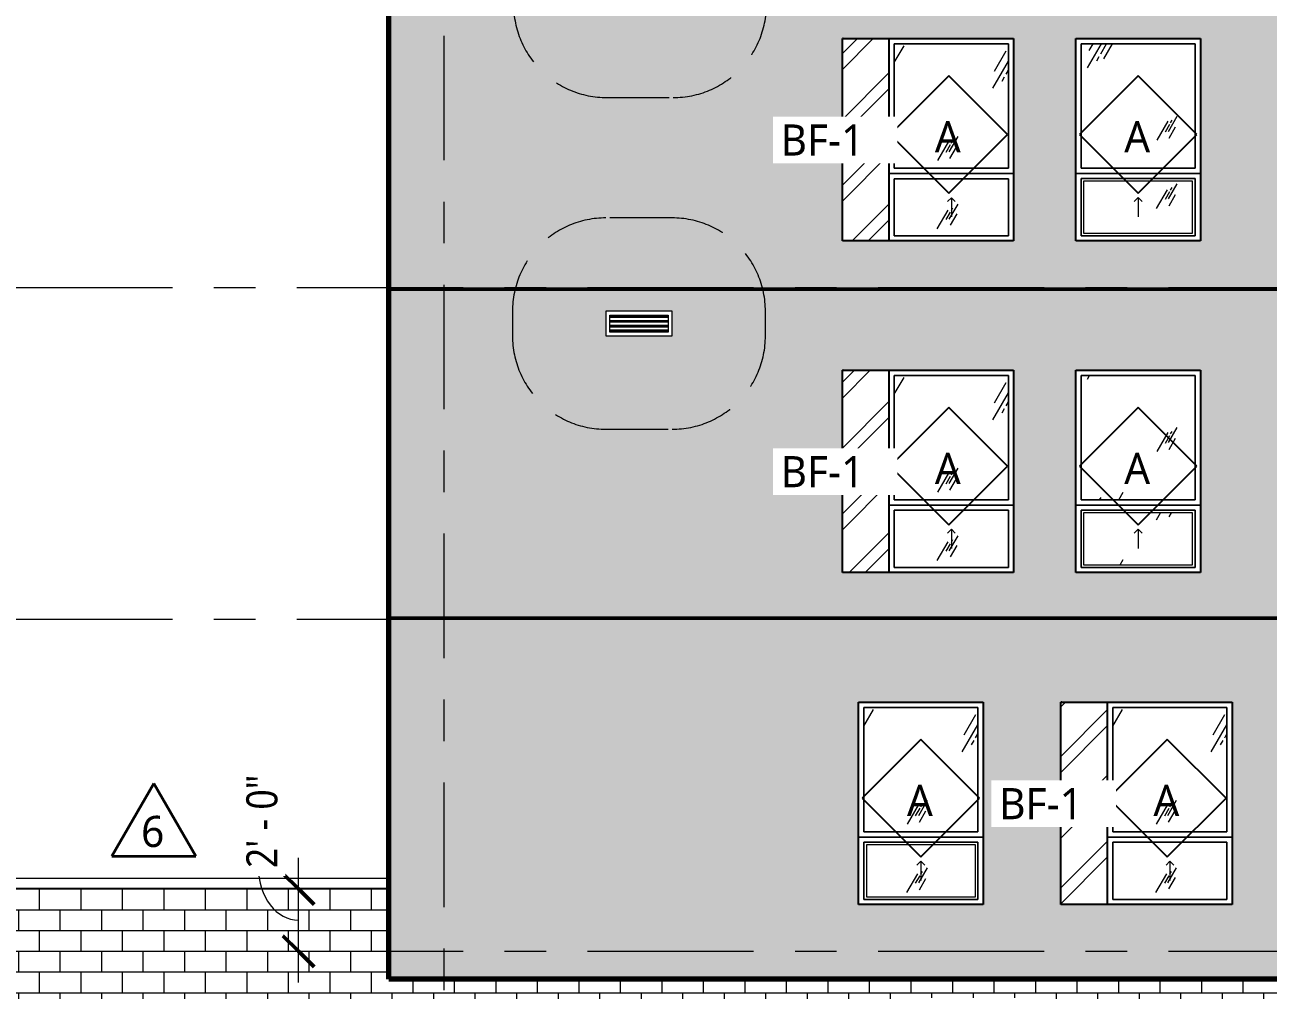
# Model space of a CAD drawing. Header units: inches. Extents: x 6 to 15224, y -733 to 6300.
# Drawn here: x 4461.5 to 4940.8, y 5206 to 5578.2 of the extents above; entities that cross this region are included whole.
import ezdxf

# ---------------------------------------------------------------- set-up
doc = ezdxf.new("R2010")
doc.units = ezdxf.units.IN
doc.header["$MEASUREMENT"] = 0
for name, pattern in [('Center 1_2_', [112, 64, -16, 16, -16]), ('Center 3_8_', [96, 48, -16, 16, -16]), ('Hidden 3_16_', [36, 24, -12])]:
    doc.linetypes.add(name, pattern=pattern)
for name, color, linetype, lineweight in [('A-ANNO-DIMS', 211, 'Continuous', 13), ('A-ANNO-DIMS-128', 211, 'Continuous', 13), ('A-DETL', 90, 'Continuous', 13), ('A-FLOR-LEVL', 51, 'Continuous', 13), ('A-GENM', 13, 'Continuous', 18), ('A-GLAZ', 151, 'Continuous', 25), ('A-GLAZ-IDEN', 152, 'Continuous', 25), ('A-GLAZ-SILL', 1, 'Continuous', 18), ('A-WALL', 113, 'Continuous', 25), ('A-WALL-PATT', 111, 'Continuous', 25), ('G-ANNO-REVC-IDEN', 71, 'Continuous', 35), ('G-ANNO-TEXT', 231, 'Continuous', 13), ('M-EQPM', 50, 'Continuous', 18), ('M-EQPM-HDLN', 50, 'Hidden 3_16_', 13), ('S-GRID', 1, 'Continuous', 13)]:
    doc.layers.add(name, color=color, linetype=linetype, lineweight=lineweight)
doc.styles.add('Open Sans_5', font='OpenSans-Regular.ttf', dxfattribs={"height": 12})
doc.styles.add('Open Sans_8', font='OpenSans-Regular.ttf', dxfattribs={"width": 0.88, "height": 12})
doc.dimstyles.new('Linear_-_3_32__2', dxfattribs={"dimscale": 12, "dimtxt": 12.89496, "dimasz": 1, "dimexe": 1, "dimexo": 0.666667, "dimgap": 0.333333, "dimtad": 1, "dimdec": 8, "dimrnd": 0.003906, "dimzin": 3, "dimdsep": 46, "dimlunit": 4, "dimtxsty": 'Open Sans_8', "dimblk1": 'OBLIQUE', "dimblk2": 'OBLIQUE', "dimsah": 1, "dimcen": 0.09, "dimdle": 1, "dimadec": 3, "dimazin": 2, "dimtfac": 1, "dimtdec": 4, "dimtix": 1, "dimtmove": 1, "dimatfit": 3, "dimfxl": 1, "dimtvp": 1, "dimtfill": 1, "dimfrac": 2, "dimtolj": 1, "dimtzin": 0, "dimarcsym": 2})
pattern_1 = [(0, (3669.6447, 0), (5.12, 1.28), [0.16896, -3.671, 0.16896, -3.671, -20.48]), (0, (3669.6447, 0), (5.12, 1.28), [-7.68, 0.16896, -7.511, 0.16896, -3.671, -8.96]), (0, (3669.6447, 0), (5.12, 1.28), [-19.2, 0.16896, -2.391, 0.16896, -6.231]), (120, (3671.5647, 0.64), (-3.66851252, 3.79405007), [0.16896, -3.671, 0.16896, -3.671, -20.48]), (120, (3671.5647, 0.64), (-3.66851252, 3.79405007), [-7.68, 0.16896, -7.511, 0.16896, -3.671, -8.96]), (120, (3671.5647, 0.64), (-3.66851252, 3.79405007), [-19.2, 0.16896, -2.391, 0.16896, -6.231]), (240, (3672.2047, 3.2), (-1.45148748, -5.07405007), [0.16896, -3.671, 0.16896, -3.671, -20.48]), (240, (3672.2047, 3.2), (-1.45148748, -5.07405007), [-7.68, 0.16896, -7.511, 0.16896, -3.671, -8.96]), (240, (3672.2047, 3.2), (-1.45148748, -5.07405007), [-19.2, 0.16896, -2.391, 0.16896, -6.231])]
pattern_2 = [(45.176, (-1663.053, 0), (-12.74847, 12.51586), []), (45.176, (-1663.053, 19.2), (-12.74847, 12.51586), [])]

# ---------------------------------------------------------------- blocks, each defined once
blk = doc.blocks.new('1-2 WD Adaptive-Recess-TS - 4_-0_x6_-6_ - 1_-6_ Recess L-12470867-WEST ELEVATION')
at = {"layer": 'A-GLAZ', "lineweight": 13}
h = blk.add_hatch(dxfattribs=at)
h.set_pattern_fill('FP_34', color=256, style=0, pattern_type=2)
h.set_pattern_definition([(83.698, (-596.305, 0), (-4.130825, -12.0604432), []), (83.698, (-596.305, 19.2), (-4.130825, -12.0604432), [])])
h.paths.add_polyline_path([(-669.34, 5367), (-669.31, 5367), (-669.34, 5438.66)])
at = {"layer": 'A-GLAZ'}
blk.add_line((-669.34, 5367), (-669.34, 5445), dxfattribs=at)
blk = doc.blocks.new('1-2 WD Adaptive - 4-0_x6_-6_-12420698-WEST ELEVATION')
at = {"layer": 'A-GLAZ', "lineweight": 13}
h = blk.add_hatch(dxfattribs=at)
h.set_pattern_fill('FP_39', color=256, style=0, pattern_type=2)
h.set_pattern_definition([(59.808, (-456.753, 5304.806), (144.0017, 239.99866), [9, -754.581]), (59.808, (-457.487, 5298.193), (144.0017, 239.99866), [12, -751.581]), (59.808, (-452.302, 5303.623), (144.0017, 239.99866), [6, -757.581]), (59.808, (-453.891, 5300.844), (144.0017, 239.99866), [2, -761.581]), (59.808, (-451.196, 5301.598), (144.0017, 239.99866), [15, -748.581]), (59.808, (-425.778, 5271.404), (144.0017, 239.99866), [5.063, -758.519]), (59.808, (-426.219, 5273.668), (144.0017, 239.99866), [6.75, -756.831]), (59.808, (-427.428, 5273.525), (144.0017, 239.99866), [3.375, -760.206]), (59.808, (-425.397, 5277.029), (144.0017, 239.99866), [1.125, -762.456]), (59.808, (-430.611, 5270.297), (144.0017, 239.99866), [8.437, -755.144])])
h.paths.add_polyline_path([(-442.25, 5267), (-442.25, 5315), (-486.25, 5315), (-486.25, 5267), (-480.14, 5267)])
at = {"layer": 'A-GLAZ-SILL', "lineweight": 13}
h = blk.add_hatch(dxfattribs=at)
h.set_pattern_fill('FP_38', color=256, style=0, pattern_type=2)
h.set_pattern_definition([(59.808, (-456.753, 5278.806), (144.0017, 239.99866), [9, -754.581]), (59.808, (-457.487, 5272.193), (144.0017, 239.99866), [12, -751.581]), (59.808, (-452.302, 5277.623), (144.0017, 239.99866), [6, -757.581]), (59.808, (-453.891, 5274.844), (144.0017, 239.99866), [2, -761.581]), (59.808, (-451.196, 5275.598), (144.0017, 239.99866), [15, -748.581]), (59.808, (-425.778, 5245.404), (144.0017, 239.99866), [5.063, -758.519]), (59.808, (-426.219, 5247.668), (144.0017, 239.99866), [6.75, -756.831]), (59.808, (-427.428, 5247.525), (144.0017, 239.99866), [3.375, -760.206]), (59.808, (-425.397, 5251.029), (144.0017, 239.99866), [1.125, -762.456]), (59.808, (-430.611, 5244.297), (144.0017, 239.99866), [8.438, -755.144])])
h.paths.add_polyline_path([(-443.25, 5242), (-443.25, 5262), (-485.25, 5262), (-485.25, 5242), (-463.25, 5242)])
at = {"layer": 'A-GLAZ', "lineweight": 13}
for p, q in [((-488.25, 5317), (-440.25, 5317)), ((-488.25, 5239), (-488.25, 5317)), ((-442.25, 5315), (-486.25, 5315)), ((-486.25, 5315), (-486.25, 5267)), ((-442.25, 5267), (-442.25, 5315)), ((-440.25, 5317), (-440.25, 5239)), ((-486.25, 5267), (-442.25, 5267)), ((-488.25, 5265), (-440.25, 5265)), ((-440.25, 5265), (-488.25, 5265)), ((-442.25, 5263), (-486.25, 5263)), ((-486.25, 5263), (-486.25, 5241)), ((-442.25, 5241), (-442.25, 5263)), ((-440.25, 5239), (-488.25, 5239)), ((-486.25, 5241), (-442.25, 5241))]:
    blk.add_line(p, q, dxfattribs=at)
at = {"layer": 'A-GLAZ', "linetype": 'Hidden 3_16_', "lineweight": 13}
for q in [(-465.75, 5254.17), (-462.75, 5254.17), (-464.25, 5248.33)]:
    blk.add_line((-464.25, 5255.67), q, dxfattribs=at)
at = {"layer": 'A-GLAZ-SILL'}
for p, q in [((-486.25, 5315), (-442.25, 5315)), ((-486.25, 5267), (-486.25, 5315)), ((-442.25, 5315), (-486.25, 5315)), ((-486.25, 5315), (-486.25, 5267)), ((-442.25, 5315), (-442.25, 5267)), ((-442.25, 5267), (-442.25, 5315)), ((-442.25, 5267), (-486.25, 5267)), ((-486.25, 5267), (-442.25, 5267)), ((-486.25, 5263), (-442.25, 5263)), ((-486.25, 5241), (-486.25, 5263)), ((-442.25, 5263), (-486.25, 5263)), ((-486.25, 5263), (-486.25, 5241)), ((-442.25, 5263), (-442.25, 5241)), ((-442.25, 5241), (-442.25, 5263)), ((-443.25, 5262), (-485.25, 5262)), ((-485.25, 5262), (-485.25, 5242)), ((-443.25, 5242), (-443.25, 5262)), ((-442.25, 5241), (-486.25, 5241)), ((-486.25, 5241), (-442.25, 5241)), ((-485.25, 5242), (-443.25, 5242))]:
    blk.add_line(p, q, dxfattribs=at)
blk = doc.blocks.new('1-2 WD Adaptive-Recess-TS - 4_-0_x6_-6_ - 1_-6_ Recess L-V5-WEST ELEVATION')
at = {"layer": 'A-GLAZ', "lineweight": 13}
h = blk.add_hatch(dxfattribs=at)
h.set_pattern_fill('FP_40', color=256, style=0, pattern_type=2)
h.set_pattern_definition(pattern_2)
h.paths.add_polyline_path([(-476.5, 5367), (-476.5, 5445), (-494.5, 5445), (-494.5, 5367), (-480.14, 5367)])
h = blk.add_hatch(dxfattribs=at)
h.set_pattern_fill('FP_42', color=256, style=0, pattern_type=2)
h.set_pattern_definition([(59.808, (-445.003, 5432.806), (144.0017, 239.99866), [9, -754.581]), (59.808, (-445.737, 5426.193), (144.0017, 239.99866), [12, -751.581]), (59.808, (-440.552, 5431.623), (144.0017, 239.99866), [6, -757.581]), (59.808, (-442.141, 5428.844), (144.0017, 239.99866), [2, -761.581]), (59.808, (-439.446, 5429.598), (144.0017, 239.99866), [15, -748.581]), (59.808, (-414.028, 5399.404), (144.0017, 239.99866), [5.063, -758.519]), (59.808, (-414.469, 5401.668), (144.0017, 239.99866), [6.75, -756.831]), (59.808, (-415.678, 5401.525), (144.0017, 239.99866), [3.375, -760.206]), (59.808, (-413.647, 5405.029), (144.0017, 239.99866), [1.125, -762.456]), (59.808, (-418.861, 5398.297), (144.0017, 239.99866), [8.437, -755.144])])
h.paths.add_polyline_path([(-474.5, 5395), (-430.5, 5395), (-430.5, 5443), (-474.5, 5443), (-474.5, 5438.66)])
h = blk.add_hatch(dxfattribs=at)
h.set_pattern_fill('FP_41', color=256, style=0, pattern_type=2)
h.set_pattern_definition([(59.808, (-445.003, 5406.806), (144.0017, 239.99866), [9, -754.581]), (59.808, (-445.737, 5400.193), (144.0017, 239.99866), [12, -751.581]), (59.808, (-440.552, 5405.623), (144.0017, 239.99866), [6, -757.581]), (59.808, (-442.141, 5402.844), (144.0017, 239.99866), [2, -761.581]), (59.808, (-439.446, 5403.598), (144.0017, 239.99866), [15, -748.581]), (59.808, (-414.028, 5373.404), (144.0017, 239.99866), [5.062, -758.519]), (59.808, (-414.469, 5375.668), (144.0017, 239.99866), [6.75, -756.831]), (59.808, (-415.678, 5375.525), (144.0017, 239.99866), [3.375, -760.206]), (59.808, (-413.647, 5379.029), (144.0017, 239.99866), [1.125, -762.456]), (59.808, (-418.861, 5372.297), (144.0017, 239.99866), [8.438, -755.144])])
h.paths.add_polyline_path([(-452.5, 5369), (-430.5, 5369), (-430.5, 5391), (-474.5, 5391), (-474.5, 5369)])
at = {"layer": 'A-GLAZ'}
for p, q in [((-494.5, 5367), (-494.5, 5445)), ((-494.22, 5445), (-494.5, 5445)), ((-476.5, 5367), (-476.5, 5445)), ((-494.22, 5367), (-494.5, 5367))]:
    blk.add_line(p, q, dxfattribs=at)
at = {"layer": 'A-GLAZ', "lineweight": 13}
for p, q in [((-494.22, 5445), (-428.5, 5445)), ((-428.5, 5445), (-428.5, 5367)), ((-430.5, 5443), (-474.5, 5443)), ((-474.5, 5443), (-474.5, 5395)), ((-430.5, 5395), (-430.5, 5443)), ((-476.5, 5393), (-428.5, 5393)), ((-428.5, 5393), (-476.5, 5393)), ((-474.5, 5395), (-430.5, 5395)), ((-430.5, 5391), (-474.5, 5391)), ((-474.5, 5391), (-474.5, 5369)), ((-430.5, 5369), (-430.5, 5391)), ((-474.5, 5369), (-430.5, 5369)), ((-428.5, 5367), (-494.22, 5367))]:
    blk.add_line(p, q, dxfattribs=at)
at = {"layer": 'A-GLAZ', "linetype": 'Hidden 3_16_', "lineweight": 13}
for q in [(-454, 5382.17), (-451, 5382.17), (-452.5, 5376.33)]:
    blk.add_line((-452.5, 5383.67), q, dxfattribs=at)
at = {"layer": 'A-GLAZ-SILL'}
for p, q in [((-474.5, 5443), (-430.5, 5443)), ((-474.5, 5395), (-474.5, 5443)), ((-430.5, 5443), (-474.5, 5443)), ((-474.5, 5443), (-474.5, 5395)), ((-430.5, 5443), (-430.5, 5395)), ((-430.5, 5395), (-430.5, 5443)), ((-430.5, 5395), (-474.5, 5395)), ((-474.5, 5395), (-430.5, 5395)), ((-474.5, 5391), (-430.5, 5391)), ((-474.5, 5369), (-474.5, 5391)), ((-430.5, 5391), (-474.5, 5391)), ((-474.5, 5391), (-474.5, 5369)), ((-430.5, 5391), (-430.5, 5369)), ((-430.5, 5369), (-430.5, 5391)), ((-430.5, 5369), (-474.5, 5369)), ((-474.5, 5369), (-430.5, 5369))]:
    blk.add_line(p, q, dxfattribs=at)
blk = doc.blocks.new('1-2 WD Adaptive-Recess-TS - 4_-0_x6_-6_ - 1_-6_ Recess L-V6-WEST ELEVATION')
at = {"layer": 'A-GLAZ', "lineweight": 13}
h = blk.add_hatch(dxfattribs=at)
h.set_pattern_fill('FP_40', color=256, style=0, pattern_type=2)
h.set_pattern_definition(pattern_2)
h.paths.add_polyline_path([(-476.5, 5494.87), (-476.5, 5572.87), (-494.5, 5572.87), (-494.5, 5494.87), (-480.14, 5494.87)])
h = blk.add_hatch(dxfattribs=at)
h.set_pattern_fill('FP_44', color=256, style=0, pattern_type=2)
h.set_pattern_definition([(59.808, (-445.003, 5560.681), (144.0017, 239.99866), [9, -754.581]), (59.808, (-445.737, 5554.068), (144.0017, 239.99866), [12, -751.581]), (59.808, (-440.552, 5559.498), (144.0017, 239.99866), [6, -757.581]), (59.808, (-442.141, 5556.719), (144.0017, 239.99866), [2, -761.581]), (59.808, (-439.446, 5557.473), (144.0017, 239.99866), [15, -748.581]), (59.808, (-414.028, 5527.279), (144.0017, 239.99866), [5.063, -758.519]), (59.808, (-414.469, 5529.543), (144.0017, 239.99866), [6.75, -756.831]), (59.808, (-415.678, 5529.4), (144.0017, 239.99866), [3.375, -760.206]), (59.808, (-413.647, 5532.904), (144.0017, 239.99866), [1.125, -762.456]), (59.808, (-418.861, 5526.172), (144.0017, 239.99866), [8.437, -755.144])])
h.paths.add_polyline_path([(-430.5, 5522.87), (-430.5, 5570.87), (-474.5, 5570.87), (-474.5, 5522.87)])
h = blk.add_hatch(dxfattribs=at)
h.set_pattern_fill('FP_43', color=256, style=0, pattern_type=2)
h.set_pattern_definition([(59.808, (-445.003, 5534.681), (144.0017, 239.99866), [9, -754.581]), (59.808, (-445.737, 5528.068), (144.0017, 239.99866), [12, -751.581]), (59.808, (-440.552, 5533.498), (144.0017, 239.99866), [6, -757.581]), (59.808, (-442.141, 5530.719), (144.0017, 239.99866), [2, -761.581]), (59.808, (-439.446, 5531.473), (144.0017, 239.99866), [15, -748.581]), (59.808, (-414.028, 5501.279), (144.0017, 239.99866), [5.062, -758.519]), (59.808, (-414.469, 5503.543), (144.0017, 239.99866), [6.75, -756.831]), (59.808, (-415.678, 5503.4), (144.0017, 239.99866), [3.375, -760.206]), (59.808, (-413.647, 5506.904), (144.0017, 239.99866), [1.125, -762.456]), (59.808, (-418.861, 5500.172), (144.0017, 239.99866), [8.438, -755.144])])
h.paths.add_polyline_path([(-452.5, 5496.87), (-430.5, 5496.87), (-430.5, 5518.87), (-474.5, 5518.87), (-474.5, 5496.87)])
at = {"layer": 'A-GLAZ'}
for p, q in [((-494.5, 5494.87), (-494.5, 5572.87)), ((-494.22, 5572.87), (-494.5, 5572.87)), ((-476.5, 5494.87), (-476.5, 5572.87)), ((-494.22, 5494.87), (-494.5, 5494.87))]:
    blk.add_line(p, q, dxfattribs=at)
at = {"layer": 'A-GLAZ', "lineweight": 13}
for p, q in [((-494.22, 5572.87), (-428.5, 5572.87)), ((-430.5, 5570.87), (-474.5, 5570.87)), ((-474.5, 5570.87), (-474.5, 5522.87)), ((-430.5, 5522.87), (-430.5, 5570.87)), ((-428.5, 5572.87), (-428.5, 5494.87)), ((-476.5, 5520.87), (-428.5, 5520.87)), ((-428.5, 5520.87), (-476.5, 5520.87)), ((-474.5, 5522.87), (-430.5, 5522.87)), ((-430.5, 5518.87), (-474.5, 5518.87)), ((-474.5, 5518.87), (-474.5, 5496.87)), ((-430.5, 5496.87), (-430.5, 5518.87)), ((-428.5, 5494.87), (-494.22, 5494.87)), ((-474.5, 5496.87), (-430.5, 5496.87))]:
    blk.add_line(p, q, dxfattribs=at)
at = {"layer": 'A-GLAZ', "linetype": 'Hidden 3_16_', "lineweight": 13}
for q in [(-454, 5510.04), (-451, 5510.04), (-452.5, 5504.21)]:
    blk.add_line((-452.5, 5511.54), q, dxfattribs=at)
at = {"layer": 'A-GLAZ-SILL'}
for p, q in [((-474.5, 5570.87), (-430.5, 5570.87)), ((-474.5, 5522.87), (-474.5, 5570.87)), ((-430.5, 5570.87), (-474.5, 5570.87)), ((-474.5, 5570.87), (-474.5, 5522.87)), ((-430.5, 5570.87), (-430.5, 5522.87)), ((-430.5, 5522.87), (-430.5, 5570.87)), ((-430.5, 5522.87), (-474.5, 5522.87)), ((-474.5, 5522.87), (-430.5, 5522.87)), ((-474.5, 5518.87), (-430.5, 5518.87)), ((-474.5, 5496.87), (-474.5, 5518.87)), ((-430.5, 5518.87), (-474.5, 5518.87)), ((-474.5, 5518.87), (-474.5, 5496.87)), ((-430.5, 5518.87), (-430.5, 5496.87)), ((-430.5, 5496.87), (-430.5, 5518.87)), ((-430.5, 5496.87), (-474.5, 5496.87)), ((-474.5, 5496.87), (-430.5, 5496.87))]:
    blk.add_line(p, q, dxfattribs=at)
blk = doc.blocks.new('1-2 WD Adaptive - 4-0_x6_-6_-12420701-WEST ELEVATION')
at = {"layer": 'A-GLAZ', "lineweight": 13}
h = blk.add_hatch(dxfattribs=at)
h.set_pattern_fill('FP_46', color=256, style=0, pattern_type=2)
h.set_pattern_definition([(59.808, (-456.503, 5688.556), (144.0017, 239.99866), [9, -754.581]), (59.808, (-457.237, 5681.943), (144.0017, 239.99866), [12, -751.581]), (59.808, (-452.052, 5687.373), (144.0017, 239.99866), [6, -757.581]), (59.808, (-453.641, 5684.594), (144.0017, 239.99866), [2, -761.581]), (59.808, (-450.946, 5685.348), (144.0017, 239.99866), [15, -748.581]), (59.808, (-425.528, 5655.154), (144.0017, 239.99866), [5.063, -758.519]), (59.808, (-425.969, 5657.418), (144.0017, 239.99866), [6.75, -756.831]), (59.808, (-427.178, 5657.275), (144.0017, 239.99866), [3.375, -760.206]), (59.808, (-425.147, 5660.779), (144.0017, 239.99866), [1.125, -762.456]), (59.808, (-430.361, 5654.047), (144.0017, 239.99866), [8.437, -755.144])])
h.paths.add_polyline_path([(-442, 5650.75), (-442, 5698.75), (-486, 5698.75), (-486, 5650.75), (-480.14, 5650.75)])
at = {"layer": 'A-GLAZ-SILL', "lineweight": 13}
h = blk.add_hatch(dxfattribs=at)
h.set_pattern_fill('FP_45', color=256, style=0, pattern_type=2)
h.set_pattern_definition([(59.808, (-456.503, 5662.556), (144.0017, 239.99866), [9, -754.581]), (59.808, (-457.237, 5655.943), (144.0017, 239.99866), [12, -751.581]), (59.808, (-452.052, 5661.373), (144.0017, 239.99866), [6, -757.581]), (59.808, (-453.641, 5658.594), (144.0017, 239.99866), [2, -761.581]), (59.808, (-450.946, 5659.348), (144.0017, 239.99866), [15, -748.581]), (59.808, (-425.528, 5629.154), (144.0017, 239.99866), [5.063, -758.519]), (59.808, (-425.969, 5631.418), (144.0017, 239.99866), [6.75, -756.831]), (59.808, (-427.178, 5631.275), (144.0017, 239.99866), [3.375, -760.206]), (59.808, (-425.147, 5634.779), (144.0017, 239.99866), [1.125, -762.456]), (59.808, (-430.361, 5628.047), (144.0017, 239.99866), [8.438, -755.144])])
h.paths.add_polyline_path([(-463, 5625.75), (-443, 5625.75), (-443, 5645.75), (-485, 5645.75), (-485, 5625.75), (-480.14, 5625.75)])
at = {"layer": 'A-GLAZ', "lineweight": 13}
for p, q in [((-488, 5700.75), (-440, 5700.75)), ((-488, 5622.75), (-488, 5700.75)), ((-442, 5698.75), (-486, 5698.75)), ((-486, 5698.75), (-486, 5650.75)), ((-442, 5650.75), (-442, 5698.75)), ((-440, 5700.75), (-440, 5622.75)), ((-486, 5650.75), (-442, 5650.75)), ((-488, 5648.75), (-440, 5648.75)), ((-440, 5648.75), (-488, 5648.75)), ((-442, 5646.75), (-486, 5646.75)), ((-486, 5646.75), (-486, 5624.75)), ((-442, 5624.75), (-442, 5646.75)), ((-440, 5622.75), (-488, 5622.75)), ((-486, 5624.75), (-442, 5624.75))]:
    blk.add_line(p, q, dxfattribs=at)
at = {"layer": 'A-GLAZ', "linetype": 'Hidden 3_16_', "lineweight": 13}
for q in [(-465.5, 5637.92), (-462.5, 5637.92), (-464, 5632.08)]:
    blk.add_line((-464, 5639.42), q, dxfattribs=at)
at = {"layer": 'A-GLAZ-SILL'}
for p, q in [((-486, 5698.75), (-442, 5698.75)), ((-486, 5650.75), (-486, 5698.75)), ((-442, 5698.75), (-486, 5698.75)), ((-486, 5698.75), (-486, 5650.75)), ((-442, 5698.75), (-442, 5650.75)), ((-442, 5650.75), (-442, 5698.75)), ((-442, 5650.75), (-486, 5650.75)), ((-486, 5650.75), (-442, 5650.75)), ((-486, 5646.75), (-442, 5646.75)), ((-486, 5624.75), (-486, 5646.75)), ((-442, 5646.75), (-486, 5646.75)), ((-486, 5646.75), (-486, 5624.75)), ((-443, 5645.75), (-485, 5645.75)), ((-485, 5645.75), (-485, 5625.75)), ((-443, 5625.75), (-443, 5645.75)), ((-442, 5646.75), (-442, 5624.75)), ((-442, 5624.75), (-442, 5646.75)), ((-442, 5624.75), (-486, 5624.75)), ((-486, 5624.75), (-442, 5624.75)), ((-485, 5625.75), (-443, 5625.75))]:
    blk.add_line(p, q, dxfattribs=at)
blk = doc.blocks.new('1-2 WD Adaptive-Recess-TS - 4_-0_x6_-6_ - 1_-6_ Recess L-V35-WEST ELEVATION')
at = {"layer": 'A-GLAZ', "lineweight": 13}
h = blk.add_hatch(dxfattribs=at)
h.set_pattern_fill('FP_101', color=256, style=0, pattern_type=2)
h.set_pattern_definition([(45.176, (-1662.094, 0), (-12.74847, 12.51586), []), (45.176, (-1662.094, 19.2), (-12.74847, 12.51586), [])])
h.paths.add_polyline_path([(-410.25, 5239), (-392.25, 5239), (-392.25, 5317), (-410.25, 5317), (-410.25, 5300.81)])
h = blk.add_hatch(dxfattribs=at)
h.set_pattern_fill('FP_103', color=256, style=0, pattern_type=2)
h.set_pattern_definition([(59.808, (-360.753, 5304.806), (144.0017, 239.99866), [9, -754.581]), (59.808, (-361.487, 5298.193), (144.0017, 239.99866), [12, -751.581]), (59.808, (-356.302, 5303.623), (144.0017, 239.99866), [6, -757.581]), (59.808, (-357.891, 5300.844), (144.0017, 239.99866), [2, -761.581]), (59.808, (-355.196, 5301.598), (144.0017, 239.99866), [15, -748.581]), (59.808, (-329.778, 5271.404), (144.0017, 239.99866), [5.063, -758.519]), (59.808, (-330.219, 5273.668), (144.0017, 239.99866), [6.75, -756.831]), (59.808, (-331.428, 5273.525), (144.0017, 239.99866), [3.375, -760.206]), (59.808, (-329.397, 5277.029), (144.0017, 239.99866), [1.125, -762.456]), (59.808, (-334.611, 5270.297), (144.0017, 239.99866), [8.437, -755.144])])
h.paths.add_polyline_path([(-346.25, 5267), (-346.25, 5315), (-390.25, 5315), (-390.25, 5267)])
h = blk.add_hatch(dxfattribs=at)
h.set_pattern_fill('FP_102', color=256, style=0, pattern_type=2)
h.set_pattern_definition([(59.808, (-360.753, 5278.806), (144.0017, 239.99866), [9, -754.581]), (59.808, (-361.487, 5272.193), (144.0017, 239.99866), [12, -751.581]), (59.808, (-356.302, 5277.623), (144.0017, 239.99866), [6, -757.581]), (59.808, (-357.891, 5274.844), (144.0017, 239.99866), [2, -761.581]), (59.808, (-355.196, 5275.598), (144.0017, 239.99866), [15, -748.581]), (59.808, (-329.778, 5245.404), (144.0017, 239.99866), [5.062, -758.519]), (59.808, (-330.219, 5247.668), (144.0017, 239.99866), [6.75, -756.831]), (59.808, (-331.428, 5247.525), (144.0017, 239.99866), [3.375, -760.206]), (59.808, (-329.397, 5251.029), (144.0017, 239.99866), [1.125, -762.456]), (59.808, (-334.611, 5244.297), (144.0017, 239.99866), [8.438, -755.144])])
h.paths.add_polyline_path([(-390.25, 5241), (-346.25, 5241), (-346.25, 5263), (-390.25, 5263)])
at = {"layer": 'A-GLAZ'}
for p, q in [((-410.25, 5239), (-410.25, 5317)), ((-409.97, 5317), (-410.25, 5317)), ((-392.25, 5239), (-392.25, 5317)), ((-409.97, 5239), (-410.25, 5239))]:
    blk.add_line(p, q, dxfattribs=at)
at = {"layer": 'A-GLAZ', "lineweight": 13}
for p, q in [((-409.97, 5317), (-344.25, 5317)), ((-346.25, 5315), (-390.25, 5315)), ((-390.25, 5315), (-390.25, 5267)), ((-346.25, 5267), (-346.25, 5315)), ((-344.25, 5317), (-344.25, 5239)), ((-390.25, 5267), (-346.25, 5267)), ((-392.25, 5265), (-344.25, 5265)), ((-344.25, 5265), (-392.25, 5265)), ((-346.25, 5263), (-390.25, 5263)), ((-390.25, 5263), (-390.25, 5241)), ((-346.25, 5241), (-346.25, 5263)), ((-344.25, 5239), (-409.97, 5239)), ((-390.25, 5241), (-346.25, 5241))]:
    blk.add_line(p, q, dxfattribs=at)
at = {"layer": 'A-GLAZ', "linetype": 'Hidden 3_16_', "lineweight": 13}
for q in [(-369.75, 5254.17), (-366.75, 5254.17), (-368.25, 5248.33)]:
    blk.add_line((-368.25, 5255.67), q, dxfattribs=at)
at = {"layer": 'A-GLAZ-SILL'}
for p, q in [((-390.25, 5315), (-346.25, 5315)), ((-390.25, 5267), (-390.25, 5315)), ((-346.25, 5315), (-390.25, 5315)), ((-390.25, 5315), (-390.25, 5267)), ((-346.25, 5315), (-346.25, 5267)), ((-346.25, 5267), (-346.25, 5315)), ((-346.25, 5267), (-390.25, 5267)), ((-390.25, 5267), (-346.25, 5267)), ((-390.25, 5263), (-346.25, 5263)), ((-390.25, 5241), (-390.25, 5263)), ((-346.25, 5263), (-390.25, 5263)), ((-390.25, 5263), (-390.25, 5241)), ((-346.25, 5263), (-346.25, 5241)), ((-346.25, 5241), (-346.25, 5263)), ((-346.25, 5241), (-390.25, 5241)), ((-390.25, 5241), (-346.25, 5241))]:
    blk.add_line(p, q, dxfattribs=at)
blk = doc.blocks.new('ME Louvers w Trim-AM - 24_ x 8_-17810069-WEST ELEVATION')
at = {"layer": 'A-GENM', "lineweight": 13}
for p, q in [((-561.66, 5465.75), (-584.16, 5465.75)), ((-584.16, 5465.48), (-561.66, 5465.48)), ((-561.66, 5464.1), (-584.16, 5464.1)), ((-561.66, 5463.95), (-584.16, 5463.95)), ((-561.66, 5463.9), (-584.16, 5463.9)), ((-584.16, 5463.63), (-561.66, 5463.63)), ((-561.66, 5462.25), (-584.16, 5462.25)), ((-561.66, 5462.1), (-584.16, 5462.1)), ((-561.66, 5462.05), (-584.16, 5462.05)), ((-584.16, 5461.78), (-561.66, 5461.78)), ((-561.66, 5460.4), (-584.16, 5460.4)), ((-561.66, 5460.25), (-584.16, 5460.25))]:
    blk.add_line(p, q, dxfattribs=at)
at = {"layer": 'M-EQPM'}
for p, q in [((-585.66, 5467.75), (-585.66, 5458.25)), ((-560.16, 5467.75), (-585.66, 5467.75)), ((-584.16, 5466.25), (-561.66, 5466.25)), ((-584.16, 5459.75), (-584.16, 5466.25)), ((-561.66, 5466.25), (-561.66, 5459.75)), ((-560.16, 5458.25), (-560.16, 5467.75)), ((-561.66, 5459.75), (-584.16, 5459.75)), ((-585.66, 5458.25), (-560.16, 5458.25))]:
    blk.add_line(p, q, dxfattribs=at)
at = {"layer": 'M-EQPM-HDLN'}
for p, q in [((-560.16, 5503.75), (-585.66, 5503.75)), ((-621.66, 5467.75), (-621.66, 5458.25)), ((-524.16, 5458.25), (-524.16, 5467.75)), ((-585.66, 5422.25), (-560.16, 5422.25))]:
    blk.add_line(p, q, dxfattribs=at)
for centre, start, end in [((-585.66, 5467.75), 90, 180), ((-560.16, 5467.75), 0, 90), ((-585.66, 5458.25), 180, 270), ((-560.16, 5458.25), 270, 360)]:
    blk.add_arc(centre, 36, start, end, dxfattribs=at)
blk = doc.blocks.new('TAG Window-AM - Standard-51685-WEST ELEVATION')
at = {"layer": 'A-GLAZ-IDEN'}
for p, q in [((-3095.5, 5558.5), (-3118.13, 5535.88)), ((-3072.87, 5535.88), (-3095.5, 5558.5)), ((-3118.13, 5535.88), (-3095.5, 5513.25)), ((-3095.5, 5513.25), (-3072.87, 5535.88))]:
    blk.add_line(p, q, dxfattribs=at)
blk = doc.blocks.new('DIMBLOCK32-WEST ELEVATION')
at = {"layer": 'A-ANNO-DIMS-128'}
for p, q in [((4567.03, 5209), (4567.03, 5257)), ((4567.03, 5245), (4566.54, 5245)), ((4567.03, 5245), (4579.03, 5245)), ((4567.03, 5221), (4566.54, 5221)), ((4567.03, 5221), (4579.03, 5221))]:
    blk.add_line(p, q, dxfattribs=at)
at = {"layer": 'A-ANNO-DIMS-128', "lineweight": 50}
for p, q in [((4567.03, 5245), (4561.03, 5251)), ((4567.03, 5245), (4573.03, 5239)), ((4567.03, 5221), (4561.03, 5227)), ((4567.03, 5221), (4573.03, 5215))]:
    blk.add_line(p, q, dxfattribs=at)
at = {"layer": 'A-ANNO-DIMS-128'}
blk.add_ellipse((4567.03, 5253.04), major_axis=(0, 20.04), ratio=0.77412, start_param=1.570796, end_param=3.141593, dxfattribs=at)
at = {"layer": 'A-ANNO-DIMS-128', "color": 0, "insert": (4546.89, 5253.04), "char_height": 12, "width": 45.0403, "attachment_point": 1, "rotation": 90, "line_spacing_factor": 1.151336, "style": 'Open Sans_8', "bg_fill": 3, "box_fill_scale": 1.25, "bg_fill_color": 256, "bg_fill_true_color": 13158600, "bg_fill_transparency": 0}
blk.add_mtext('2\' - 0"', dxfattribs=at)
blk = doc.blocks.new('_Oblique')
at = {"color": 0, "linetype": 'ByBlock', "lineweight": -2}
blk.add_line((-0.5, -0.5), (0.5, 0.5), dxfattribs=at)
blk = doc.blocks.new('TAG Revision-AM - Delta-51947-WEST ELEVATION')
at = {"layer": 'G-ANNO-REVC-IDEN'}
for p, q in [((-3931.28, 5991.06), (-3947.45, 5963.06)), ((-3931.28, 5991.06), (-3915.12, 5963.06)), ((-3947.45, 5963.06), (-3915.12, 5963.06))]:
    blk.add_line(p, q, dxfattribs=at)

msp = doc.modelspace()

# ---------------------------------------------------------------- hatches: boundary and pattern name
at = {"layer": 'A-WALL-PATT', "lineweight": 13}
h = msp.add_hatch(dxfattribs=at)
h.set_pattern_fill('FP_17', color=256, style=0, pattern_type=2)
h.set_pattern_definition(pattern_1)
h.paths.add_polyline_path([(5148.67166239, 5476.625), (5259.42166239, 5476.625), (5259.42166239, 5603.75), (4601.85916239, 5603.75), (4601.85916239, 5476.625), (5058.9231246, 5476.625)])
h.paths.add_polyline_path([(4776.67166239, 5494.875), (4776.67166239, 5572.875), (4842.67166239, 5572.875), (4842.67166239, 5494.875), (4776.95370757, 5494.875)])
h.paths.add_polyline_path([(5148.38961722, 5494.875), (5082.67166239, 5494.875), (5082.67166239, 5572.875), (5148.67166239, 5572.875), (5148.67166239, 5494.875)])
h.paths.add_polyline_path([(4866.67166239, 5494.875), (4866.67166239, 5572.875), (4914.67166239, 5572.875), (4914.67166239, 5494.875)])
h.paths.add_polyline_path([(4962.67166239, 5494.875), (4962.67166239, 5572.875), (5028.67166239, 5572.875), (5028.67166239, 5494.875), (5028.38961722, 5494.875)])
h.paths.add_polyline_path([(4710.67166239, 5586.125), (4685.92166239, 5586.125), (4685.92166239, 5595.625), (4711.42166239, 5595.625), (4711.42166239, 5586.125), (4711.20970587, 5586.125)])
h = msp.add_hatch(dxfattribs=at)
h.set_pattern_fill('FP_17', color=256, style=0, pattern_type=2)
h.set_pattern_definition(pattern_1)
h.paths.add_polyline_path([(4608.29763895, 5349.75), (4612.92166239, 5349.75), (4612.92166239, 5475.875), (4601.85916239, 5475.875), (4601.85916239, 5349.75), (4606.46951395, 5349.75)])
h = msp.add_hatch(dxfattribs=at)
h.set_pattern_fill('FP_17', color=256, style=0, pattern_type=2)
h.set_pattern_definition(pattern_1)
h.paths.add_polyline_path([(4602.85916239, 5475.875), (5259.42166239, 5475.875), (5259.42166239, 5476.625), (4602.85916239, 5476.625)])
h = msp.add_hatch(dxfattribs=at)
h.set_pattern_fill('FP_17', color=256, style=0, pattern_type=2)
h.set_pattern_definition(pattern_1)
h.paths.add_polyline_path([(4791.03645793, 5349.75), (5259.42166239, 5349.75), (5259.42166239, 5475.875), (4612.92166239, 5475.875), (4612.92166239, 5349.75), (4782.92166239, 5349.75)])
h.paths.add_polyline_path([(4776.67166239, 5367), (4776.67166239, 5445), (4842.67166239, 5445), (4842.67166239, 5367), (4776.95370757, 5367)])
h.paths.add_polyline_path([(4914.67166239, 5367), (4866.67166239, 5367), (4866.67166239, 5445), (4914.67166239, 5445), (4914.67166239, 5369.73127351)])
h.paths.add_polyline_path([(4962.67166239, 5367), (4962.67166239, 5445), (5028.67166239, 5445), (5028.67166239, 5367), (4991.95145793, 5367)])
h.paths.add_polyline_path([(5148.67166239, 5367), (5082.67166239, 5367), (5082.67166239, 5445), (5148.67166239, 5445), (5148.67166239, 5369.73127351)])
h.paths.add_polyline_path([(4687.00241986, 5458.25), (4685.51541239, 5458.25), (4685.51541239, 5467.75), (4711.01541239, 5467.75), (4711.01541239, 5458.25), (4687.01541239, 5458.25)])
h = msp.add_hatch(dxfattribs=at)
h.set_pattern_fill('FP_17', color=256, style=0, pattern_type=2)
h.set_pattern_definition(pattern_1)
h.paths.add_polyline_path([(4605.67166239, 5210.25), (4612.29666239, 5210.25), (4612.29666239, 5349), (4601.85916239, 5349), (4601.85916239, 5210.25)])
h = msp.add_hatch(dxfattribs=at)
h.set_pattern_fill('FP_17', color=256, style=0, pattern_type=2)
h.set_pattern_definition(pattern_1)
h.paths.add_polyline_path([(4606.17166239, 5349), (4612.92166239, 5349), (4612.92166239, 5349.75), (4602.85916239, 5349.75), (4602.85916239, 5349)])
h = msp.add_hatch(dxfattribs=at)
h.set_pattern_fill('FP_17', color=256, style=0, pattern_type=2)
h.set_pattern_definition(pattern_1)
h.paths.add_polyline_path([(4612.29666239, 5210.25), (5260.04666239, 5210.25), (5260.04666239, 5349), (4612.29666239, 5349), (4612.29666239, 5231.87927351)])
h.paths.add_polyline_path([(4782.92166239, 5239), (4782.92166239, 5317), (4830.92166239, 5317), (4830.92166239, 5239), (4791.03645793, 5239)])
h.paths.add_polyline_path([(5028.95370757, 5239), (5028.67166239, 5239), (5028.67166239, 5317), (5094.67166239, 5317), (5094.67166239, 5239), (5058.9231246, 5239)])
h.paths.add_polyline_path([(4950.92166239, 5239), (4950.92166239, 5317), (4998.92166239, 5317), (4998.92166239, 5239), (4991.95145793, 5239)])
h.paths.add_polyline_path([(4926.92166239, 5239), (4860.92166239, 5239), (4860.92166239, 5317), (4926.92166239, 5317), (4926.92166239, 5300.80527351)])
h = msp.add_hatch(dxfattribs=at)
h.set_pattern_fill('FP_17', color=256, style=0, pattern_type=2)
h.set_pattern_definition(pattern_1)
h.paths.add_polyline_path([(5192.86645793, 5349), (5259.42166239, 5349), (5259.42166239, 5349.75), (4612.92166239, 5349.75), (4612.92166239, 5349), (5148.67166239, 5349)])
h = msp.add_hatch(dxfattribs=at)
h.set_pattern_fill('FP_15', color=256, style=0, pattern_type=2)
h.set_pattern_definition([(0, (5267.172, 5109), (0, 8), []), (90, (5267.172, 5109), (-8, 8), [8, -8])])
h.paths.add_polyline_path([(4657.0931246, 5103), (5259.54666239, 5103), (5259.54666239, 5210.25), (4601.85916239, 5210.25), (4601.85916239, 5245), (4245.67166239, 5245), (4245.67166239, 5157), (4263.60916239, 5157), (4263.63458293, 5157.125), (4287.60916239, 5157.125), (4287.60916239, 5156.875), (4245.67166239, 5156.875), (4245.67166239, 5103), (4523.14979127, 5103)])
h.paths.add_polyline_path([(5058.17166239, 5125), (5004.17166239, 5125), (5004.17166239, 5203), (5058.17166239, 5203), (5058.17166239, 5134.97697077)])
h.paths.add_polyline_path([(5192.17166239, 5125), (5138.17166239, 5125), (5138.17166239, 5203), (5192.17166239, 5203), (5192.17166239, 5140.19929141)])
h.paths.add_polyline_path([(4856.17166239, 5125), (4802.17166239, 5125), (4802.17166239, 5203), (4856.17166239, 5203), (4856.17166239, 5127.10451727)])
h.paths.add_polyline_path([(4322.17166239, 5141), (4322.17166239, 5201), (4370.17166239, 5201), (4370.17166239, 5141), (4322.23479127, 5141)])
h.paths.add_polyline_path([(4466.17166239, 5141), (4466.17166239, 5201), (4514.17166239, 5201), (4514.17166239, 5141)])
h.paths.add_polyline_path([(4706.17166239, 5141), (4658.17166239, 5141), (4658.17166239, 5201), (4706.17166239, 5201), (4706.17166239, 5162.95327351)])

# ---------------------------------------------------------------- linework, layer by layer
at = {"layer": 'A-DETL', "lineweight": 70}
for p, q in [((4601.85916239, 5210.25), (4601.85916239, 6037)), ((5270.48416239, 5210.25), (4601.85916239, 5210.25))]:
    msp.add_line(p, q, dxfattribs=at)
at = {"layer": 'A-FLOR-LEVL', "linetype": 'Center 1_2_'}
for p, q in [((1318.4277019, 5476.875), (5455.71284829, 5476.875)), ((1318.4277019, 5349), (5455.71284829, 5349)), ((1318.4277019, 5221), (5455.71284829, 5221))]:
    msp.add_line(p, q, dxfattribs=at)
at = {"layer": 'A-WALL'}
for p, q in [((4601.85916239, 5603.75), (4601.85916239, 5476.625)), ((4776.95370757, 5572.875), (4842.67166239, 5572.875)), ((4842.67166239, 5572.875), (4842.67166239, 5494.875)), ((4866.67166239, 5494.875), (4866.67166239, 5572.875)), ((4866.67166239, 5572.875), (4914.67166239, 5572.875)), ((4914.67166239, 5572.875), (4914.67166239, 5494.875)), ((4842.67166239, 5494.875), (4776.95370757, 5494.875)), ((4914.67166239, 5494.875), (4866.67166239, 5494.875)), ((4601.85916239, 5476.625), (5271.10916239, 5476.625)), ((4601.85916239, 5349.75), (4601.85916239, 5475.875)), ((5271.10916239, 5475.875), (4601.85916239, 5475.875)), ((4602.85916239, 5476.625), (4602.85916239, 5475.875)), ((4776.95370757, 5445), (4842.67166239, 5445)), ((4842.67166239, 5445), (4842.67166239, 5367)), ((4866.67166239, 5367), (4866.67166239, 5445)), ((4866.67166239, 5445), (4914.67166239, 5445)), ((4914.67166239, 5445), (4914.67166239, 5367)), ((4842.67166239, 5367), (4776.95370757, 5367)), ((4914.67166239, 5367), (4866.67166239, 5367)), ((4601.85916239, 5349.75), (5271.10916239, 5349.75)), ((4601.85916239, 5210.25), (4601.85916239, 5349)), ((5270.48416239, 5349), (4601.85916239, 5349)), ((4602.85916239, 5349), (4602.85916239, 5349.75)), ((4782.92166239, 5239), (4782.92166239, 5317)), ((4782.92166239, 5317), (4830.92166239, 5317)), ((4830.92166239, 5317), (4830.92166239, 5239)), ((4861.20370757, 5317), (4926.92166239, 5317)), ((4926.92166239, 5317), (4926.92166239, 5239)), ((4601.85916239, 5245), (4245.67166239, 5245)), ((4830.92166239, 5239), (4782.92166239, 5239)), ((4926.92166239, 5239), (4861.20370757, 5239)), ((4601.85916239, 5210.25), (5270.48416239, 5210.25))]:
    msp.add_line(p, q, dxfattribs=at)
at = {"layer": 'A-WALL', "lineweight": 18}
msp.add_line((4601.85916239, 5249), (4245.67166239, 5249), dxfattribs=at)
at = {"layer": 'S-GRID', "linetype": 'Center 3_8_'}
msp.add_line((4623.17166239, 4950), (4623.17166239, 6251.21253225), dxfattribs=at)

# ---------------------------------------------------------------- block references
at = {"layer": 'A-GLAZ'}
for name, p in [('1-2 WD Adaptive-Recess-TS - 4_-0_x6_-6_ - 1_-6_ Recess L-V6-WEST ELEVATION', (5271.17166239, 0)), ('1-2 WD Adaptive - 4-0_x6_-6_-12420701-WEST ELEVATION', (5354.67166239, -127.875)), ('1-2 WD Adaptive-Recess-TS - 4_-0_x6_-6_ - 1_-6_ Recess L-12470867-WEST ELEVATION', (5271.17166239, 0)), ('1-2 WD Adaptive-Recess-TS - 4_-0_x6_-6_ - 1_-6_ Recess L-V5-WEST ELEVATION', (5271.17166239, 0)), ('1-2 WD Adaptive - 4-0_x6_-6_-12420701-WEST ELEVATION', (5354.67166239, -255.75)), ('1-2 WD Adaptive - 4-0_x6_-6_-12420698-WEST ELEVATION', (5271.17166239, 0)), ('1-2 WD Adaptive-Recess-TS - 4_-0_x6_-6_ - 1_-6_ Recess L-V35-WEST ELEVATION', (5271.17166239, 0))]:
    msp.add_blockref(name, p, dxfattribs=at)
at = {"layer": 'A-GLAZ-IDEN'}
for p in [(7913.17166239, 0), (7986.17166239, 0), (7913.17166239, -127.875), (7986.17166239, -127.875), (7902.42166239, -255.875), (7997.42166239, -255.875)]:
    msp.add_blockref('TAG Window-AM - Standard-51685-WEST ELEVATION', p, dxfattribs=at)
at = {"layer": 'G-ANNO-REVC-IDEN'}
msp.add_blockref('TAG Revision-AM - Delta-51947-WEST ELEVATION', (8442.53113278, -705.34755044), dxfattribs=at)
at = {"layer": 'M-EQPM-HDLN'}
for p in [(5271.57791239, 127.875), (5271.17166239, 0)]:
    msp.add_blockref('ME Louvers w Trim-AM - 24_ x 8_-17810069-WEST ELEVATION', p, dxfattribs=at)

# ---------------------------------------------------------------- texts
at = {"layer": 'A-GLAZ-IDEN', "lineweight": 13, "char_height": 12, "width": 12.928, "attachment_point": 1, "style": 'Open Sans_5'}
for insert in [(4812.30580368, 5541.00631631), (4885.30580368, 5541.00631631), (4812.30580368, 5413.13131631), (4885.30580368, 5413.13131631), (4801.55580368, 5285.13131631), (4896.55580368, 5285.13131631)]:
    msp.add_mtext('A', dxfattribs=dict(at, insert=insert))
at = {"layer": 'G-ANNO-REVC-IDEN', "lineweight": 13, "insert": (4506.34538862, 5273.18450008), "char_height": 12, "width": 11.716, "attachment_point": 1, "style": 'Open Sans_5'}
msp.add_mtext('6', dxfattribs=at)

# ---------------------------------------------------------------- next in the draw order: texts
at = {"layer": 'G-ANNO-TEXT', "color": 7, "char_height": 12, "width": 42.016, "attachment_point": 1, "style": 'Open Sans_5', "bg_fill": 3, "box_fill_scale": 1.25, "bg_fill_color": 256, "bg_fill_true_color": 13158600, "bg_fill_transparency": 0}
for insert in [(4752.86290143, 5539.78466551), (4752.86290143, 5411.90966551), (4837.11290143, 5283.90966551)]:
    msp.add_mtext('BF-1', dxfattribs=dict(at, insert=insert))

# ---------------------------------------------------------------- next in the draw order: dimensions: what is measured, and where the dimension line sits
at = {"layer": 'A-ANNO-DIMS'}
dim = msp.add_linear_dim(base=(4567.0298974712, 5245), p1=(4558.544616097, 5221), p2=(4558.544616097, 5245), angle=90, dimstyle='Linear_-_3_32__2', override={"dimpost": '<>', "dimfxl": 24}, dxfattribs=at)
dim.commit()
dim.dimension.update_dxf_attribs({"geometry": 'DIMBLOCK32-WEST ELEVATION', "text_midpoint": (4554.8850888501, 5275.5601049764), "dimtype": 160, "text_rotation": 90})

doc.saveas('drawing.dxf')
